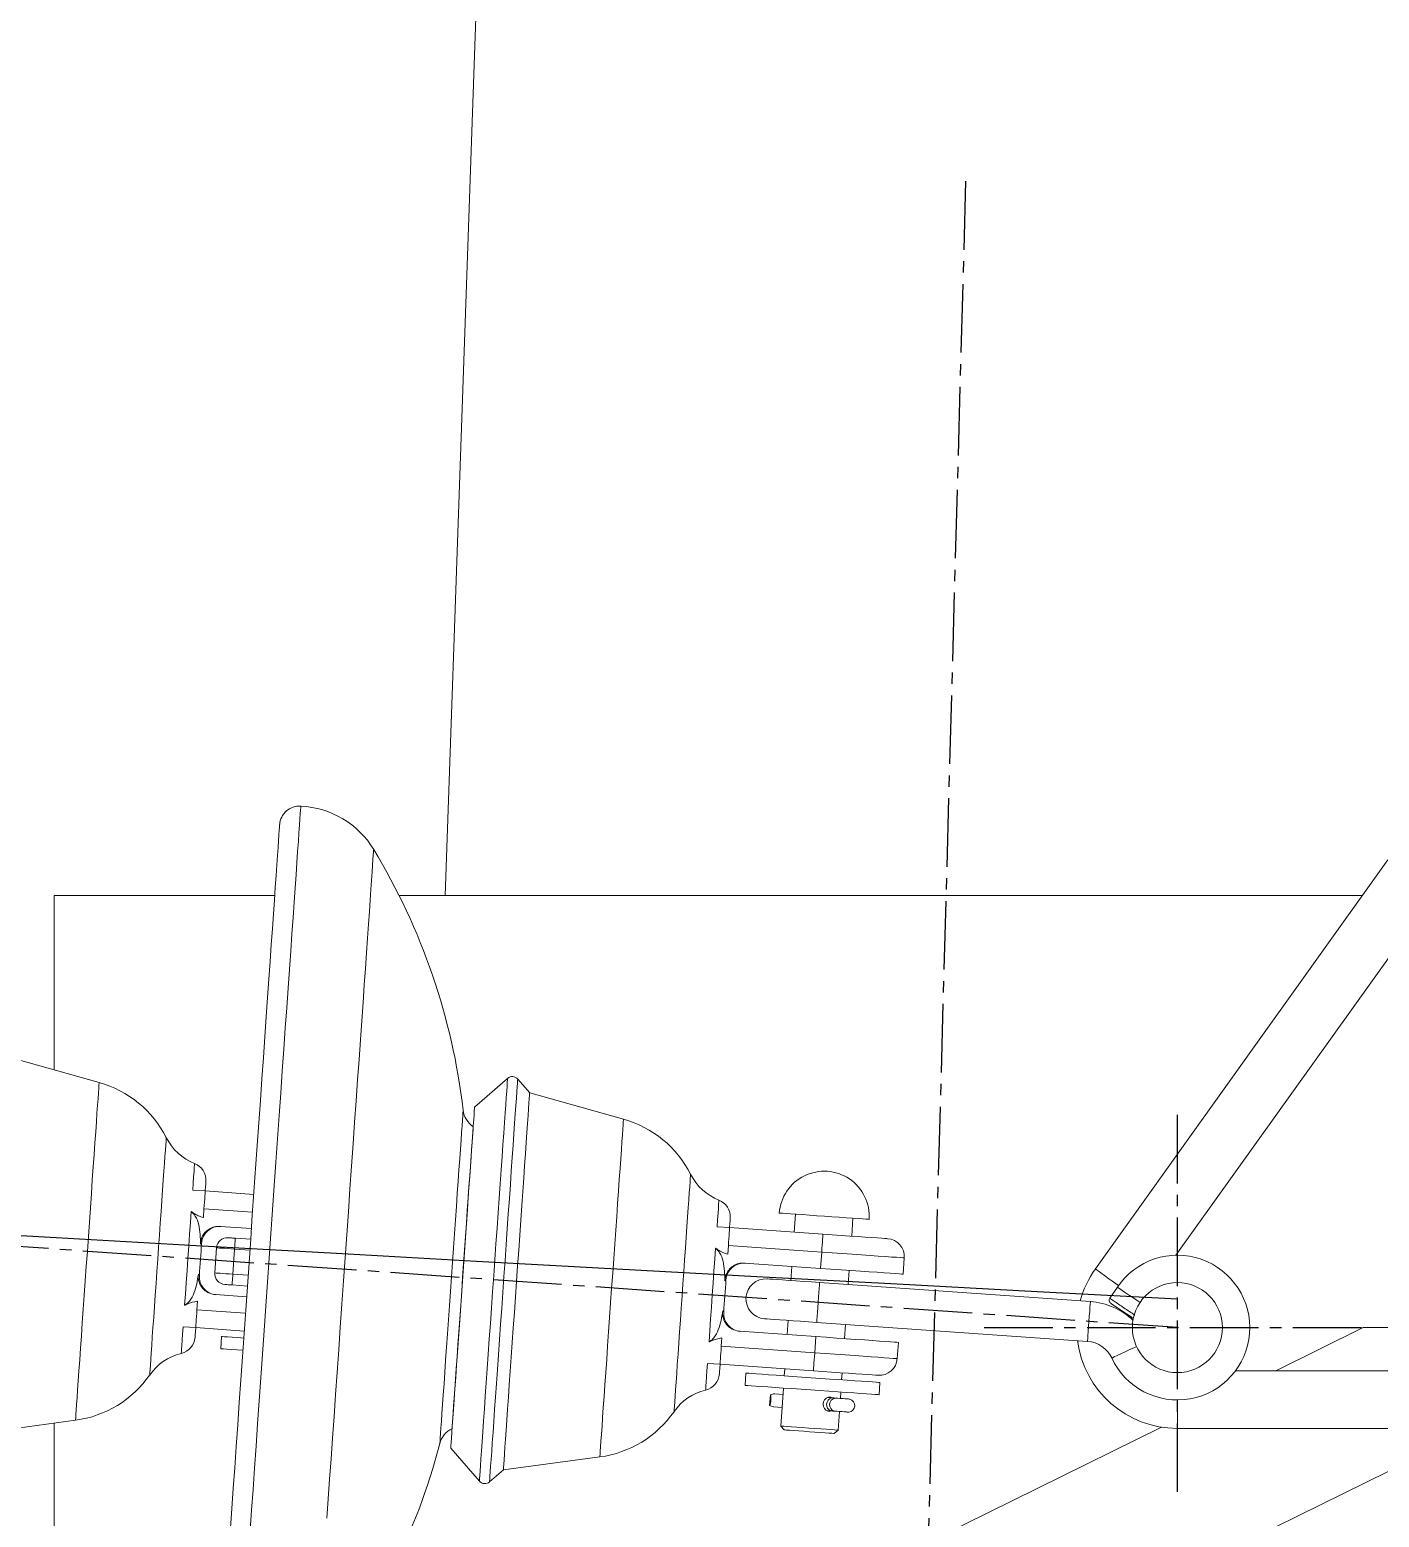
# Model space of a CAD drawing. Header units: millimetres. Extents: x 1587714 to 3094800, y -694377 to -413614.
# Drawn here: x 2056820.9 to 2057195.8, y -550973.3 to -550560.1 of the extents above; entities that cross this region are included whole.
import ezdxf

# ---------------------------------------------------------------- set-up
doc = ezdxf.new("R2010")
doc.units = ezdxf.units.MM
doc.linetypes.add('CENTER2', pattern=[28.575, 19.05, -3.175, 3.175, -3.175])
doc.layers.add('0_EJES', color=1, linetype='CENTER2')
doc.layers.add('M0_EQUIPOS', color=7, linetype='Continuous')

# ---------------------------------------------------------------- blocks, each defined once
blk = doc.blocks.new('poste doble terminal TM1')
at = {"layer": '0_EJES'}
for p, q in [((-306.82, 8143.43), (-322.19, 7585.92)), ((-248, 7825), (-1143.24, 7887.6)), ((-248, 7779.34), (-248, 7886.66)), ((-301.66, 7825), (-194.34, 7825))]:
    blk.add_line(p, q, dxfattribs=at)
at = {"layer": 'M0_EQUIPOS', "color": 7, "linetype": 'Continuous', "lineweight": 15}
for p, q in [((-429.34, 8574.29), (-451.38, 7945)), ((-560, 7945), (-560, 7896.59)), ((-560, 7945), (-498.74, 7945)), ((-464.17, 7945), (-196.64, 7945)), ((-220.7, 7813), (-196.36, 7825)), ((-196.36, 7825), (-60, 7825)), ((-560, 7798.46), (-560, 7695)), ((-460, 7695), (-252.43, 7797.35)), ((-324.16, 7718.65), (-165.27, 7797))]:
    blk.add_line(p, q, dxfattribs=at)
at = {"layer": 'M0_EQUIPOS', "linetype": 'Continuous', "lineweight": 15}
for p, q in [((-189.52, 7954.96), (-270.78, 7841.28)), ((-248.39, 7845.1), (-176.51, 7945.65)), ((-272.17, 7832.25), (-347.39, 7837.51)), ((-264.67, 7836.24), (-266.76, 7833.13)), ((-348.16, 7826.44), (-272.94, 7821.18)), ((-25, 7813), (-231.88, 7813)), ((-248, 7805), (-248, 7797)), ((-248, 7797), (-36, 7797))]:
    blk.add_line(p, q, dxfattribs=at)
at = {"layer": 'M0_EQUIPOS', "color": 160, "linetype": 'Continuous', "lineweight": 15}
for p, q in [((-547.5, 7893.08), (-573.55, 7900.39)), ((-434.06, 7894.23), (-443.22, 7886.27)), ((-427.91, 7890.21), (-431.23, 7894.04)), ((-401.86, 7882.9), (-427.91, 7890.21)), ((-504.14, 7867.7), (-504.21, 7867)), ((-518.03, 7862.95), (-521.51, 7863.2)), ((-518.03, 7862.95), (-504.54, 7862.01)), ((-518.38, 7857.97), (-518.54, 7855.6)), ((-504.89, 7857.02), (-518.38, 7857.97)), ((-354.08, 7856.5), (-354.43, 7851.51)), ((-338.47, 7850.4), (-338.12, 7855.38)), ((-513.86, 7853.11), (-505.21, 7852.51)), ((-372.38, 7852.77), (-375.87, 7853.01)), ((-372.38, 7852.77), (-346.45, 7850.95)), ((-519.04, 7848.46), (-519.36, 7848.18)), ((-514.87, 7847.17), (-515.36, 7840.19)), ((-509.88, 7846.82), (-510.37, 7839.84)), ((-505.62, 7846.52), (-509.88, 7846.82)), ((-509.67, 7849.81), (-505.41, 7849.52)), ((-372.73, 7847.78), (-372.9, 7845.42)), ((-346.8, 7845.97), (-372.73, 7847.78)), ((-368.21, 7842.93), (-347.11, 7841.45)), ((-346.8, 7845.97), (-347.11, 7841.45)), ((-324.17, 7839.85), (-323.85, 7844.36)), ((-510.37, 7839.84), (-506.11, 7839.54)), ((-373.4, 7838.28), (-373.71, 7838)), ((-355.09, 7842.01), (-355.37, 7838.07)), ((-339.41, 7836.95), (-339.13, 7840.9)), ((-515.18, 7834.16), (-506.53, 7833.55)), ((-506.32, 7836.55), (-510.58, 7836.85)), ((-520.33, 7829.98), (-520.17, 7832.35)), ((-520.33, 7829.98), (-506.85, 7829.04)), ((-356.14, 7827), (-356.42, 7823.06)), ((-340.46, 7821.94), (-340.18, 7825.88)), ((-524.16, 7825.24), (-520.68, 7825)), ((-507.2, 7824.05), (-520.68, 7825)), ((-513.49, 7822.54), (-513.73, 7819.14)), ((-374.69, 7819.8), (-374.52, 7822.16)), ((-369.54, 7823.98), (-348.44, 7822.5)), ((-348.75, 7817.99), (-348.44, 7822.5)), ((-374.69, 7819.8), (-348.75, 7817.99)), ((-325.81, 7816.38), (-325.49, 7820.9)), ((-378.52, 7815.06), (-375.04, 7814.81)), ((-349.1, 7813), (-375.04, 7814.81)), ((-357.08, 7813.56), (-357.22, 7811.61)), ((-367.85, 7812.35), (-368.08, 7808.96)), ((-341.26, 7810.49), (-341.12, 7812.44)), ((-330.86, 7806.36), (-330.63, 7809.75)), ((-361.05, 7806.35), (-361.26, 7803.39)), ((-357.58, 7806.44), (-359.9, 7806.6)), ((-357.58, 7806.44), (-359.81, 7806.6)), ((-357.45, 7808.21), (-358.19, 7797.64)), ((-344.1, 7805.5), (-345.19, 7805.57)), ((-344.06, 7805.5), (-345.18, 7805.58)), ((-344.06, 7805.5), (-344.1, 7805.5)), ((-343.59, 7805.47), (-344.06, 7805.5)), ((-341.62, 7805.33), (-341.49, 7807.1)), ((-357.83, 7802.82), (-360.15, 7802.98)), ((-360.06, 7802.97), (-357.83, 7802.81)), ((-344.36, 7801.87), (-345.45, 7801.95)), ((-345.44, 7801.95), (-344.31, 7801.87)), ((-344.36, 7801.87), (-344.31, 7801.87)), ((-344.31, 7801.87), (-343.84, 7801.83)), ((-342.23, 7796.53), (-341.87, 7801.7)), ((-580.88, 7795.65), (-554.06, 7799.27)), ((-358.19, 7797.64), (-357.27, 7796.58)), ((-343.3, 7795.6), (-342.23, 7796.53)), ((-449.85, 7791.5), (-441.88, 7782.34)), ((-435.23, 7785.46), (-408.42, 7789.08)), ((-439.06, 7782.14), (-435.23, 7785.46))]:
    blk.add_line(p, q, dxfattribs=at)
at = {"layer": 'M0_EQUIPOS', "color": 160, "linetype": 'Continuous', "lineweight": 15, "flags": 128}
for points in [[(-491.49, 7969.85), (-491.49, 7969.8), (-491.51, 7969.45), (-491.56, 7968.74), (-491.64, 7967.68), (-491.74, 7966.28), (-491.86, 7964.52), (-492, 7962.43), (-492.17, 7960.01), (-492.37, 7957.25), (-492.58, 7954.18), (-492.82, 7950.8), (-493.08, 7947.11), (-493.35, 7943.14), (-493.65, 7938.88), (-493.97, 7934.36), (-494.3, 7929.58), (-494.65, 7924.55), (-495.02, 7919.3), (-495.4, 7913.84), (-495.8, 7908.18), (-496.21, 7902.33), (-496.63, 7896.32), (-497.06, 7890.16), (-497.5, 7883.87), (-497.95, 7877.46), (-498.4, 7870.95), (-498.86, 7864.37), (-499.33, 7857.72), (-499.79, 7851.04), (-500.26, 7844.33), (-500.73, 7837.61), (-501.2, 7830.91), (-501.67, 7824.24), (-502.13, 7817.63), (-502.59, 7811.08), (-503.04, 7804.62), (-503.48, 7798.27), (-503.92, 7792.04), (-504.34, 7785.95), (-504.76, 7780.02), (-505.16, 7774.26), (-505.55, 7768.7)], [(-497.36, 7964.75), (-497.37, 7964.57), (-497.41, 7964.03), (-497.47, 7963.14), (-497.56, 7961.9), (-497.67, 7960.31), (-497.8, 7958.37), (-497.96, 7956.1), (-498.14, 7953.5), (-498.35, 7950.57), (-498.58, 7947.32), (-498.82, 7943.77), (-499.09, 7939.93), (-499.38, 7935.8), (-499.69, 7931.4), (-500.01, 7926.73), (-500.36, 7921.83), (-500.72, 7916.69), (-501.09, 7911.34), (-501.48, 7905.78), (-501.88, 7900.04), (-502.29, 7894.14), (-502.72, 7888.08), (-503.15, 7881.9), (-503.59, 7875.59), (-504.04, 7869.2), (-504.49, 7862.72), (-504.95, 7856.19), (-505.41, 7849.62), (-505.87, 7843.03), (-506.33, 7836.44), (-506.79, 7829.87), (-507.24, 7823.34), (-507.7, 7816.87), (-508.14, 7810.47), (-508.59, 7804.17), (-509.02, 7797.98), (-509.44, 7791.93), (-509.85, 7786.02), (-510.26, 7780.28), (-510.64, 7774.73), (-511.02, 7769.37)], [(-471.24, 7957.81), (-471.25, 7957.63), (-471.29, 7957.1), (-471.35, 7956.22), (-471.44, 7954.99), (-471.55, 7953.41), (-471.68, 7951.49), (-471.84, 7949.24), (-472.02, 7946.65), (-472.22, 7943.75), (-472.45, 7940.54), (-472.69, 7937.02), (-472.96, 7933.22), (-473.24, 7929.13), (-473.55, 7924.78), (-473.87, 7920.17), (-474.21, 7915.32), (-474.56, 7910.25), (-474.93, 7904.97), (-475.32, 7899.49), (-475.71, 7893.84), (-476.12, 7888.03), (-476.53, 7882.08), (-476.96, 7876), (-477.39, 7869.81), (-477.83, 7863.54), (-478.27, 7857.2), (-478.72, 7850.81), (-479.17, 7844.39), (-479.62, 7837.97), (-480.07, 7831.55), (-480.51, 7825.16), (-480.96, 7818.82), (-481.4, 7812.55), (-481.83, 7806.37), (-482.25, 7800.29), (-482.67, 7794.33), (-483.08, 7788.52), (-483.47, 7782.87), (-483.85, 7777.39), (-484.22, 7772.11)], [(-547.5, 7893.08), (-547.51, 7892.9), (-547.55, 7892.37), (-547.61, 7891.48), (-547.7, 7890.25), (-547.81, 7888.68), (-547.94, 7886.79), (-548.1, 7884.6), (-548.27, 7882.11), (-548.46, 7879.34), (-548.67, 7876.32), (-548.9, 7873.08), (-549.14, 7869.63), (-549.4, 7866), (-549.66, 7862.22), (-549.93, 7858.31), (-550.21, 7854.32), (-550.5, 7850.26), (-550.78, 7846.17), (-551.07, 7842.08), (-551.35, 7838.03), (-551.63, 7834.03), (-551.9, 7830.13), (-552.17, 7826.35), (-552.42, 7822.72), (-552.66, 7819.27), (-552.89, 7816.02), (-553.1, 7813), (-553.3, 7810.24), (-553.47, 7807.75), (-553.62, 7805.55), (-553.76, 7803.66), (-553.86, 7802.09), (-553.95, 7800.86), (-554.01, 7799.98), (-554.05, 7799.44), (-554.06, 7799.27), (-554.06, 7799.27)], [(-434.06, 7894.23), (-434.06, 7894.19), (-434.08, 7893.83), (-434.13, 7893.13), (-434.21, 7892.08), (-434.3, 7890.69), (-434.42, 7888.96), (-434.57, 7886.92), (-434.73, 7884.57), (-434.92, 7881.93), (-435.12, 7879.01), (-435.34, 7875.83), (-435.58, 7872.42), (-435.83, 7868.79), (-436.1, 7864.96), (-436.38, 7860.97), (-436.67, 7856.84), (-436.97, 7852.59), (-437.27, 7848.24), (-437.58, 7843.84), (-437.89, 7839.4), (-438.2, 7834.95), (-438.51, 7830.52), (-438.82, 7826.14), (-439.12, 7821.84), (-439.41, 7817.65), (-439.7, 7813.58), (-439.97, 7809.67), (-440.23, 7805.94), (-440.48, 7802.41), (-440.71, 7799.12), (-440.92, 7796.07), (-441.11, 7793.28), (-441.29, 7790.78), (-441.44, 7788.59), (-441.57, 7786.7), (-441.68, 7785.14), (-441.77, 7783.92), (-441.83, 7783.04), (-441.87, 7782.51), (-441.88, 7782.34)], [(-431.23, 7894.04), (-431.24, 7893.99), (-431.26, 7893.64), (-431.31, 7892.93), (-431.38, 7891.88), (-431.48, 7890.49), (-431.6, 7888.77), (-431.74, 7886.72), (-431.91, 7884.37), (-432.09, 7881.73), (-432.3, 7878.81), (-432.52, 7875.63), (-432.76, 7872.22), (-433.01, 7868.59), (-433.28, 7864.77), (-433.56, 7860.78), (-433.85, 7856.64), (-434.15, 7852.39), (-434.45, 7848.05), (-434.76, 7843.64), (-435.07, 7839.2), (-435.38, 7834.75), (-435.69, 7830.32), (-435.99, 7825.95), (-436.3, 7821.65), (-436.59, 7817.45), (-436.87, 7813.38), (-437.15, 7809.47), (-437.41, 7805.74), (-437.65, 7802.22), (-437.88, 7798.92), (-438.1, 7795.87), (-438.29, 7793.09), (-438.47, 7790.59), (-438.62, 7788.39), (-438.75, 7786.5), (-438.86, 7784.95), (-438.95, 7783.72), (-439.01, 7782.84), (-439.05, 7782.31), (-439.06, 7782.14)], [(-427.91, 7890.21), (-427.92, 7890.03), (-427.96, 7889.49), (-428.02, 7888.61), (-428.11, 7887.37), (-428.22, 7885.8), (-428.35, 7883.9), (-428.5, 7881.68), (-428.68, 7879.17), (-428.87, 7876.37), (-429.09, 7873.31), (-429.32, 7870), (-429.57, 7866.48), (-429.83, 7862.76), (-430.1, 7858.87), (-430.38, 7854.84), (-430.67, 7850.69), (-430.97, 7846.46), (-431.27, 7842.16), (-431.57, 7837.84), (-431.87, 7833.51), (-432.17, 7829.22), (-432.47, 7824.98), (-432.76, 7820.83), (-433.04, 7816.8), (-433.31, 7812.91), (-433.57, 7809.19), (-433.82, 7805.67), (-434.05, 7802.37), (-434.26, 7799.3), (-434.46, 7796.51), (-434.63, 7793.99), (-434.79, 7791.78), (-434.92, 7789.88), (-435.03, 7788.3), (-435.12, 7787.07), (-435.18, 7786.18), (-435.22, 7785.64), (-435.23, 7785.46)], [(-446.4, 7885.4), (-446.41, 7885.22), (-446.44, 7884.7), (-446.51, 7883.82), (-446.59, 7882.61), (-446.7, 7881.06), (-446.83, 7879.2), (-446.98, 7877.03), (-447.15, 7874.57), (-447.34, 7871.84), (-447.55, 7868.86), (-447.78, 7865.66), (-448.01, 7862.25), (-448.27, 7858.67), (-448.53, 7854.94), (-448.8, 7851.08), (-449.07, 7847.14), (-449.35, 7843.13), (-449.63, 7839.1), (-449.92, 7835.06), (-450.2, 7831.06), (-450.47, 7827.12), (-450.74, 7823.26), (-451, 7819.53), (-451.25, 7815.95), (-451.49, 7812.54), (-451.71, 7809.34), (-451.92, 7806.36), (-452.11, 7803.63), (-452.29, 7801.17), (-452.44, 7799), (-452.57, 7797.14), (-452.68, 7795.59), (-452.76, 7794.38), (-452.82, 7793.5), (-452.86, 7792.97), (-452.87, 7792.8)], [(-443.22, 7886.27), (-443.22, 7886.22), (-443.25, 7885.87), (-443.3, 7885.17), (-443.37, 7884.13), (-443.46, 7882.76), (-443.58, 7881.06), (-443.72, 7879.04), (-443.89, 7876.73), (-444.07, 7874.14), (-444.27, 7871.29), (-444.48, 7868.2), (-444.71, 7864.89), (-444.96, 7861.39), (-445.22, 7857.72), (-445.48, 7853.91), (-445.76, 7849.99), (-446.04, 7845.99), (-446.32, 7841.94), (-446.6, 7837.86), (-446.89, 7833.79), (-447.17, 7829.76), (-447.45, 7825.8), (-447.72, 7821.93), (-447.98, 7818.19), (-448.23, 7814.6), (-448.47, 7811.2), (-448.69, 7807.99), (-448.9, 7805.02), (-449.09, 7802.29), (-449.26, 7799.84), (-449.41, 7797.68), (-449.54, 7795.82), (-449.65, 7794.28), (-449.74, 7793.07), (-449.8, 7792.2), (-449.83, 7791.67), (-449.85, 7791.5)], [(-443.6, 7880.79), (-443.62, 7880.61), (-443.65, 7880.07), (-443.72, 7879.19), (-443.8, 7877.96), (-443.91, 7876.39), (-444.04, 7874.51), (-444.2, 7872.32), (-444.37, 7869.85), (-444.56, 7867.11), (-444.77, 7864.13), (-444.99, 7860.94), (-445.23, 7857.56), (-445.48, 7854.02), (-445.73, 7850.35), (-446, 7846.58), (-446.26, 7842.75), (-446.53, 7838.88), (-446.8, 7835.02), (-447.07, 7831.18), (-447.34, 7827.42), (-447.59, 7823.75), (-447.84, 7820.21), (-448.08, 7816.82), (-448.3, 7813.63), (-448.51, 7810.65), (-448.7, 7807.92), (-448.87, 7805.44), (-449.03, 7803.26), (-449.16, 7801.37), (-449.27, 7799.81), (-449.35, 7798.58), (-449.41, 7797.69), (-449.45, 7797.16), (-449.46, 7796.98)], [(-401.86, 7882.9), (-401.87, 7882.72), (-401.91, 7882.18), (-401.97, 7881.3), (-402.06, 7880.07), (-402.17, 7878.5), (-402.3, 7876.61), (-402.45, 7874.41), (-402.63, 7871.92), (-402.82, 7869.16), (-403.03, 7866.14), (-403.26, 7862.89), (-403.5, 7859.44), (-403.75, 7855.81), (-404.02, 7852.03), (-404.29, 7848.13), (-404.57, 7844.13), (-404.85, 7840.08), (-405.14, 7835.99), (-405.42, 7831.9), (-405.71, 7827.84), (-405.99, 7823.85), (-406.26, 7819.95), (-406.52, 7816.16), (-406.78, 7812.54), (-407.02, 7809.08), (-407.25, 7805.84), (-407.46, 7802.82), (-407.65, 7800.06), (-407.82, 7797.56), (-407.98, 7795.37), (-408.11, 7793.48), (-408.22, 7791.91), (-408.31, 7790.68), (-408.37, 7789.79), (-408.41, 7789.26), (-408.42, 7789.08), (-408.42, 7789.08)], [(-528.86, 7877.77), (-528.86, 7877.72), (-528.88, 7877.38), (-528.93, 7876.68), (-529, 7875.65), (-529.1, 7874.29), (-529.22, 7872.62), (-529.35, 7870.65), (-529.51, 7868.41), (-529.69, 7865.92), (-529.88, 7863.2), (-530.08, 7860.29), (-530.29, 7857.22), (-530.52, 7854.01), (-530.75, 7850.71), (-530.98, 7847.35), (-531.22, 7843.95), (-531.46, 7840.57), (-531.69, 7837.23), (-531.92, 7833.97), (-532.14, 7830.83), (-532.35, 7827.83), (-532.55, 7825.01), (-532.73, 7822.41), (-532.89, 7820.04), (-533.04, 7817.93), (-533.17, 7816.11), (-533.27, 7814.59), (-533.36, 7813.4), (-533.42, 7812.53), (-533.46, 7812.01), (-533.47, 7811.83)], [(-521.51, 7863.2), (-521.37, 7865.23), (-521.25, 7866.96), (-521.15, 7868.38), (-521.07, 7869.46), (-521.02, 7870.19), (-521, 7870.56), (-520.99, 7870.6)], [(-383.21, 7867.58), (-383.22, 7867.54), (-383.24, 7867.19), (-383.29, 7866.5), (-383.36, 7865.46), (-383.46, 7864.1), (-383.57, 7862.43), (-383.71, 7860.47), (-383.87, 7858.23), (-384.04, 7855.73), (-384.23, 7853.02), (-384.43, 7850.11), (-384.65, 7847.04), (-384.87, 7843.83), (-385.1, 7840.53), (-385.34, 7837.16), (-385.58, 7833.77), (-385.81, 7830.38), (-386.05, 7827.04), (-386.28, 7823.78), (-386.49, 7820.64), (-386.7, 7817.64), (-386.9, 7814.83), (-387.08, 7812.22), (-387.25, 7809.85), (-387.4, 7807.75), (-387.52, 7805.93), (-387.63, 7804.41), (-387.71, 7803.21), (-387.77, 7802.35), (-387.81, 7801.82), (-387.82, 7801.65)], [(-517.84, 7865.6), (-517.85, 7865.44), (-517.89, 7864.93), (-517.95, 7864.1), (-518.03, 7862.95)], [(-504.19, 7867), (-504.2, 7867), (-504.21, 7867)], [(-518.38, 7857.97), (-518.31, 7858.94), (-518.24, 7859.87), (-518.18, 7860.74), (-518.13, 7861.49), (-518.09, 7862.11), (-518.05, 7862.57), (-518.03, 7862.86), (-518.03, 7862.95)], [(-375.87, 7853.01), (-375.72, 7855.04), (-375.6, 7856.78), (-375.5, 7858.2), (-375.43, 7859.28), (-375.38, 7860.01), (-375.35, 7860.37), (-375.35, 7860.42)], [(-523.75, 7831.19), (-523.53, 7834.25), (-523.31, 7837.48), (-523.07, 7840.82), (-522.84, 7844.22), (-522.6, 7847.62), (-522.37, 7850.96), (-522.14, 7854.18), (-521.93, 7857.25)], [(-372.2, 7855.42), (-372.21, 7855.25), (-372.24, 7854.75), (-372.3, 7853.91), (-372.38, 7852.77)], [(-338.24, 7855.39), (-339.99, 7855.52), (-341.91, 7855.65), (-343.96, 7855.79), (-346.06, 7855.94), (-348.17, 7856.09), (-350.22, 7856.23), (-352.15, 7856.37), (-353.9, 7856.49), (-355.43, 7856.6), (-356.7, 7856.68), (-357.65, 7856.75), (-358.28, 7856.8), (-358.55, 7856.81), (-358.57, 7856.82)], [(-372.73, 7847.78), (-372.66, 7848.75), (-372.6, 7849.69), (-372.54, 7850.55), (-372.49, 7851.31), (-372.44, 7851.93), (-372.41, 7852.39), (-372.39, 7852.67), (-372.38, 7852.77)], [(-346.45, 7850.95), (-346.45, 7850.86), (-346.47, 7850.58), (-346.51, 7850.11), (-346.55, 7849.49), (-346.6, 7848.74), (-346.66, 7847.88), (-346.73, 7846.94), (-346.8, 7845.97)], [(-346.45, 7850.95), (-343.89, 7850.78), (-341.39, 7850.6), (-338.99, 7850.43), (-336.74, 7850.28), (-334.69, 7850.13), (-332.88, 7850.01), (-331.34, 7849.9), (-330.11, 7849.81), (-329.22, 7849.75), (-328.67, 7849.71), (-328.49, 7849.7)], [(-519.04, 7848.46), (-519.12, 7847.35), (-519.2, 7846.23), (-519.28, 7845.1), (-519.35, 7843.97), (-519.43, 7842.84), (-519.51, 7841.72), (-519.59, 7840.6), (-519.67, 7839.49)], [(-509.88, 7846.82), (-510.86, 7846.89), (-511.79, 7846.96), (-512.65, 7847.02), (-513.41, 7847.07), (-514.03, 7847.11), (-514.49, 7847.14), (-514.77, 7847.16), (-514.87, 7847.17)], [(-511.67, 7849.95), (-511.63, 7849.95), (-511.52, 7849.94), (-511.33, 7849.93), (-511.08, 7849.91), (-510.78, 7849.89), (-510.44, 7849.87), (-510.06, 7849.84), (-509.67, 7849.81)], [(-509.67, 7849.81), (-509.68, 7849.76), (-509.69, 7849.59), (-509.71, 7849.31), (-509.74, 7848.94), (-509.77, 7848.48), (-509.8, 7847.97), (-509.84, 7847.41), (-509.88, 7846.82)], [(-378.1, 7821.01), (-377.89, 7824.07), (-377.66, 7827.3), (-377.43, 7830.64), (-377.19, 7834.03), (-376.96, 7837.43), (-376.72, 7840.77), (-376.5, 7844), (-376.28, 7847.06)], [(-323.85, 7844.36), (-323.9, 7844.37), (-324.26, 7844.39), (-324.97, 7844.44), (-326.03, 7844.52), (-327.42, 7844.61), (-329.12, 7844.73), (-331.09, 7844.87), (-333.31, 7845.02), (-335.74, 7845.19), (-338.35, 7845.38), (-341.09, 7845.57), (-343.92, 7845.77), (-346.8, 7845.97)], [(-515.36, 7840.19), (-515.26, 7840.18), (-514.98, 7840.16), (-514.52, 7840.13), (-513.9, 7840.08), (-513.14, 7840.03), (-512.28, 7839.97), (-511.34, 7839.91), (-510.37, 7839.84)], [(-510.37, 7839.84), (-510.41, 7839.25), (-510.45, 7838.69), (-510.49, 7838.18), (-510.52, 7837.72), (-510.55, 7837.35), (-510.56, 7837.07), (-510.58, 7836.9), (-510.58, 7836.85)], [(-373.4, 7838.28), (-373.47, 7837.17), (-373.55, 7836.05), (-373.63, 7834.92), (-373.71, 7833.79), (-373.79, 7832.66), (-373.87, 7831.53), (-373.95, 7830.41), (-374.02, 7829.3)], [(-347.11, 7841.45), (-344.24, 7841.25), (-341.4, 7841.05), (-338.66, 7840.86), (-336.06, 7840.68), (-333.62, 7840.51), (-331.4, 7840.36), (-329.43, 7840.22), (-327.74, 7840.1), (-326.35, 7840), (-325.29, 7839.93), (-324.57, 7839.88), (-324.21, 7839.85), (-324.17, 7839.85)], [(-510.58, 7836.85), (-510.97, 7836.87), (-511.34, 7836.9), (-511.69, 7836.92), (-511.99, 7836.94), (-512.24, 7836.96), (-512.42, 7836.97), (-512.54, 7836.98), (-512.58, 7836.99)], [(-520.68, 7825), (-520.67, 7825.09), (-520.66, 7825.38), (-520.62, 7825.84), (-520.58, 7826.46), (-520.53, 7827.21), (-520.47, 7828.08), (-520.4, 7829.01), (-520.33, 7829.98)], [(-524.68, 7817.83), (-524.68, 7817.88), (-524.65, 7818.25), (-524.6, 7818.98), (-524.53, 7820.06), (-524.43, 7821.48), (-524.31, 7823.21), (-524.16, 7825.24)], [(-520.68, 7825), (-520.76, 7823.85), (-520.82, 7823.02), (-520.86, 7822.51), (-520.87, 7822.35)], [(-507.33, 7822.11), (-509.02, 7822.23), (-510.56, 7822.33), (-511.81, 7822.42), (-512.72, 7822.48), (-513.28, 7822.52), (-513.49, 7822.54), (-513.49, 7822.54)], [(-348.44, 7822.5), (-345.56, 7822.3), (-342.73, 7822.1), (-339.99, 7821.91), (-337.38, 7821.73), (-334.95, 7821.56), (-332.73, 7821.4), (-330.76, 7821.26), (-329.06, 7821.15), (-327.68, 7821.05), (-326.62, 7820.97), (-325.9, 7820.92), (-325.54, 7820.9), (-325.49, 7820.9)], [(-507.57, 7818.71), (-509.26, 7818.83), (-510.8, 7818.94), (-512.04, 7819.02), (-512.96, 7819.09), (-513.52, 7819.13), (-513.73, 7819.14), (-513.73, 7819.14)], [(-375.04, 7814.81), (-375.03, 7814.91), (-375.01, 7815.19), (-374.98, 7815.65), (-374.94, 7816.27), (-374.88, 7817.03), (-374.82, 7817.89), (-374.76, 7818.83), (-374.69, 7819.8)], [(-348.75, 7817.99), (-348.82, 7817.01), (-348.89, 7816.08), (-348.95, 7815.21), (-349, 7814.46), (-349.04, 7813.84), (-349.07, 7813.38), (-349.09, 7813.09), (-349.1, 7813)], [(-348.75, 7817.99), (-345.88, 7817.79), (-343.05, 7817.59), (-340.31, 7817.4), (-337.7, 7817.21), (-335.27, 7817.04), (-333.05, 7816.89), (-331.07, 7816.75), (-329.38, 7816.63), (-327.99, 7816.53), (-326.93, 7816.46), (-326.21, 7816.41), (-325.85, 7816.39), (-325.81, 7816.38)], [(-379.04, 7807.65), (-379.03, 7807.7), (-379.01, 7808.06), (-378.96, 7808.79), (-378.88, 7809.87), (-378.78, 7811.29), (-378.66, 7813.03), (-378.52, 7815.06)], [(-375.04, 7814.81), (-375.12, 7813.67), (-375.18, 7812.83), (-375.21, 7812.33), (-375.22, 7812.16)], [(-330.63, 7809.75), (-330.66, 7809.75), (-330.99, 7809.78), (-331.69, 7809.83), (-332.72, 7809.9), (-334.07, 7809.99), (-335.72, 7810.11), (-337.63, 7810.24), (-339.77, 7810.39), (-342.09, 7810.55), (-344.55, 7810.72), (-347.11, 7810.9), (-349.7, 7811.08), (-352.29, 7811.27), (-354.81, 7811.44), (-357.23, 7811.61), (-359.49, 7811.77), (-361.55, 7811.91), (-363.37, 7812.04), (-364.92, 7812.15), (-366.16, 7812.24), (-367.07, 7812.3), (-367.64, 7812.34), (-367.85, 7812.35), (-367.85, 7812.35)], [(-331.14, 7811.74), (-331.33, 7811.76), (-331.87, 7811.79), (-332.77, 7811.86), (-334, 7811.94), (-335.53, 7812.05), (-337.34, 7812.18), (-339.39, 7812.32), (-341.64, 7812.48), (-344.04, 7812.64), (-346.55, 7812.82), (-349.1, 7813)], [(-330.86, 7806.36), (-330.9, 7806.36), (-331.23, 7806.38), (-331.92, 7806.43), (-332.96, 7806.5), (-334.31, 7806.6), (-335.96, 7806.71), (-337.87, 7806.85), (-340.01, 7807), (-342.33, 7807.16), (-344.79, 7807.33), (-347.34, 7807.51), (-349.94, 7807.69), (-352.52, 7807.87), (-355.05, 7808.05), (-357.47, 7808.22), (-359.73, 7808.37), (-361.79, 7808.52), (-363.61, 7808.65), (-365.16, 7808.75), (-366.4, 7808.84), (-367.31, 7808.9), (-367.88, 7808.94), (-368.08, 7808.96), (-368.08, 7808.96)], [(-344.24, 7801.86), (-344.63, 7801.73), (-345.14, 7801.78), (-345.63, 7802.05), (-346.04, 7802.5), (-346.32, 7803.09), (-346.41, 7803.76), (-346.28, 7804.41), (-345.98, 7804.97), (-345.53, 7805.41), (-345, 7805.67), (-344.55, 7805.71), (-344.55, 7805.71)], [(-343.02, 7805.42), (-343.03, 7805.42), (-343.07, 7805.42), (-343.16, 7805.43), (-343.28, 7805.44), (-343.43, 7805.45), (-343.62, 7805.46), (-343.85, 7805.48), (-344.1, 7805.5)], [(-338.98, 7805.14), (-339.05, 7805.14), (-339.43, 7805.17), (-340.08, 7805.21), (-340.88, 7805.27), (-341.71, 7805.33), (-342.41, 7805.38), (-342.88, 7805.41), (-343.02, 7805.42)], [(-339.04, 7805.15), (-339.19, 7805.16), (-339.62, 7805.19), (-340.25, 7805.23), (-341, 7805.28), (-341.75, 7805.34), (-342.39, 7805.38), (-342.82, 7805.41), (-342.97, 7805.42)], [(-343.28, 7801.8), (-343.28, 7801.8), (-343.33, 7801.8), (-343.41, 7801.81), (-343.53, 7801.82), (-343.69, 7801.83), (-343.88, 7801.84), (-344.1, 7801.86), (-344.36, 7801.87)], [(-339.24, 7801.52), (-339.31, 7801.52), (-339.69, 7801.55), (-340.33, 7801.59), (-341.14, 7801.65), (-341.96, 7801.71), (-342.66, 7801.76), (-343.13, 7801.79), (-343.28, 7801.8)], [(-343.22, 7801.79), (-343.07, 7801.78), (-342.64, 7801.75), (-342.01, 7801.71), (-341.26, 7801.65), (-340.51, 7801.6), (-339.87, 7801.56), (-339.44, 7801.53), (-339.29, 7801.52)], [(-358.19, 7797.64), (-358.19, 7797.64), (-357.95, 7797.63), (-357.34, 7797.59), (-356.41, 7797.52)], [(-356.41, 7797.52), (-355.18, 7797.43), (-353.72, 7797.33), (-352.1, 7797.22), (-350.39, 7797.1), (-348.67, 7796.98), (-347.02, 7796.86), (-345.52, 7796.76), (-344.25, 7796.67), (-343.25, 7796.6), (-342.57, 7796.55), (-342.26, 7796.53), (-342.23, 7796.53)], [(-355.7, 7796.47), (-356.55, 7796.53), (-357.08, 7796.56), (-357.27, 7796.58), (-357.27, 7796.58)], [(-343.3, 7795.6), (-343.46, 7795.61), (-343.96, 7795.65), (-344.78, 7795.7), (-345.88, 7795.78), (-347.2, 7795.87), (-348.67, 7795.98), (-350.22, 7796.09), (-351.78, 7796.19), (-353.26, 7796.3), (-354.59, 7796.39), (-355.7, 7796.47)]]:
    blk.add_lwpolyline(points, dxfattribs=at)
at = {"layer": 'M0_EQUIPOS', "linetype": 'Continuous', "lineweight": 15, "flags": 128}
for points in [[(-333.63, 7855.07), (-333.64, 7855.07), (-333.9, 7855.09), (-334.51, 7855.13), (-335.46, 7855.2), (-336.71, 7855.29), (-338.24, 7855.39)], [(-347.39, 7837.51), (-349.66, 7837.67), (-351.87, 7837.83), (-353.98, 7837.97), (-355.92, 7838.11), (-357.65, 7838.23), (-359.13, 7838.33), (-360.32, 7838.42), (-361.19, 7838.48), (-361.72, 7838.52), (-361.9, 7838.53)], [(-264.27, 7836.63), (-265.67, 7837.63), (-267, 7838.58), (-268.21, 7839.45), (-269.23, 7840.18), (-270.02, 7840.74), (-270.54, 7841.11), (-270.77, 7841.28), (-270.78, 7841.28)], [(-347.39, 7837.51), (-347.4, 7837.32), (-347.44, 7836.77), (-347.5, 7835.89), (-347.58, 7834.75), (-347.67, 7833.41), (-347.77, 7831.98), (-347.87, 7830.54), (-347.97, 7829.21), (-348.05, 7828.06), (-348.11, 7827.18), (-348.15, 7826.63), (-348.16, 7826.44), (-348.16, 7826.44)], [(-258.36, 7831.99), (-258.87, 7832.33), (-260.06, 7833.13), (-261.26, 7833.94), (-262.37, 7834.68), (-263.32, 7835.33), (-264.05, 7835.82), (-264.51, 7836.13), (-264.67, 7836.24)], [(-272.17, 7832.25), (-272.18, 7832.07), (-272.22, 7831.51), (-272.28, 7830.63), (-272.36, 7829.49), (-272.46, 7828.15), (-272.56, 7826.72), (-272.66, 7825.28), (-272.75, 7823.95), (-272.83, 7822.8), (-272.89, 7821.92), (-272.93, 7821.37), (-272.94, 7821.18), (-272.94, 7821.18)], [(-272.17, 7832.25), (-272.18, 7832.07), (-272.22, 7831.51), (-272.28, 7830.63), (-272.36, 7829.49), (-272.46, 7828.15), (-272.56, 7826.72), (-272.66, 7825.28), (-272.75, 7823.95), (-272.83, 7822.8), (-272.89, 7821.92), (-272.93, 7821.37), (-272.94, 7821.18), (-272.94, 7821.18)], [(-260.24, 7827.52), (-260.25, 7827.53), (-261.15, 7828.14), (-262.18, 7828.83), (-263.26, 7829.56), (-264.29, 7830.25), (-265.19, 7830.86), (-265.89, 7831.33), (-266.34, 7831.64), (-266.49, 7831.74), (-266.49, 7831.74)], [(-362.68, 7827.46), (-362.5, 7827.44), (-361.96, 7827.41), (-361.09, 7827.34), (-359.9, 7827.26), (-358.42, 7827.16), (-356.69, 7827.04), (-354.75, 7826.9), (-352.65, 7826.75), (-350.43, 7826.6), (-348.16, 7826.44)], [(-259.34, 7819.75), (-259.9, 7819.49), (-261.2, 7818.89), (-262.51, 7818.29), (-263.72, 7817.72), (-264.77, 7817.24), (-265.57, 7816.87), (-266.07, 7816.64), (-266.24, 7816.56)]]:
    blk.add_lwpolyline(points, dxfattribs=at)
at = {"layer": 'M0_EQUIPOS', "linetype": 'Continuous', "lineweight": 15}
blk.add_circle((-248, 7825), 12.5, dxfattribs=at)
at = {"layer": 'M0_EQUIPOS', "color": 160, "linetype": 'Continuous', "lineweight": 15}
for centre, radius, start, end in [((-491.87, 7964.36), 5.5, 85.9849, 176), ((-492.66, 7944.83), 25.05, 31.21, 87.3104), ((-625.18, 7864.53), 180, 6.6572, 31.2131), ((-555.61, 7864.2), 30, 26.8965, 74.3176), ((-432.74, 7892.72), 2, 41, 131), ((-439.94, 7886.15), 6.5, 186.6572, 235.6845), ((-409.97, 7854.01), 30, 26.8965, 74.3176), ((-515.48, 7884.55), 15, 206.8965, 248.4367), ((-522.83, 7865.95), 5, 356, 68.4367), ((-369.84, 7874.37), 15, 206.8965, 248.4367), ((-346.1, 7855.94), 12.5, 356, 176), ((-377.19, 7855.77), 5, 356, 68.4367), ((-514.05, 7848.12), 5, 86, 176), ((-511.88, 7846.96), 3, 86, 176), ((-328.84, 7844.71), 5, 356, 86), ((-368.41, 7837.93), 5, 86, 176), ((-514.68, 7839.14), 5, 176, 266), ((-512.37, 7839.98), 3, 176, 266), ((-369.04, 7828.95), 5, 176, 266), ((-525.85, 7822.69), 5, 283.5633, 356), ((-521.16, 7803.25), 15, 103.5633, 145.1035), ((-330.8, 7816.73), 5, 266, 356), ((-558.07, 7829), 30, 277.6824, 325.1035), ((-380.21, 7812.51), 5, 283.5633, 356), ((-375.52, 7793.07), 15, 103.5633, 145.1035), ((-343.46, 7803.63), 1.97, 109.0933, 242.9068), ((-342.79, 7803.58), 1.85, 97.2589, 254.7394), ((-342.99, 7805.12), 0.3, 86, 97.2353), ((-339.06, 7804.85), 0.3, 74.7647, 86), ((-412.43, 7818.81), 30, 277.6824, 325.1035), ((-343.2, 7802.09), 0.3, 254.7647, 266), ((-339.27, 7801.81), 0.3, 266, 277.2353), ((-339.47, 7803.35), 1.85, 277.2353, 74.7647), ((-446.58, 7791.15), 6.5, 116.3155, 165.3428), ((-627.01, 7838.35), 180, 320.7869, 345.3428), ((-440.37, 7783.65), 2, 221, 311)]:
    blk.add_arc(centre, radius, start, end, dxfattribs=at)
at = {"layer": 'M0_EQUIPOS', "linetype": 'Continuous', "lineweight": 15}
for centre, radius, start, end in [((-248, 7825), 20.1, 204.8296, 146.014), ((-362.29, 7832.99), 5.55, 86, 266), ((-248, 7825), 28, 144.4428, 164.5674), ((-273.5, 7813.2), 19.1, 46.4108, 86), ((-265.93, 7832.57), 1, 145.38, 236.014), ((-248, 7825), 28, 187.4326, 270), ((-273.5, 7813.2), 8, 24.8296, 86)]:
    blk.add_arc(centre, radius, start, end, dxfattribs=at)
at = {"layer": 'M0_EQUIPOS', "color": 160, "linetype": 'Continuous', "lineweight": 15}
for centre, major_axis, ratio, start_param, end_param in [((-361.51, 7804.89), (0.13, 1.85), 0.320093, 3.781872, 5.642906), ((-359.48, 7804.75), (2.81, -0.2), 0.655765, 1.766889, 2.211076), ((-359.48, 7804.75), (2.81, -0.2), 0.655765, 4.07211, 4.516296)]:
    blk.add_ellipse(centre, major_axis=major_axis, ratio=ratio, start_param=start_param, end_param=end_param, dxfattribs=at)
for points, knots in [([(-521.93, 7857.25), (-521.07, 7856.68), (-520, 7855.98), (-518.78, 7855.66), (-518.54, 7855.6)], [0, 0, 0, 0, 0.806057, 1, 1, 1, 1]), ([(-521.93, 7857.25), (-521.52, 7856.84), (-520.5, 7855.81), (-519.77, 7853.52), (-519.39, 7850.89), (-519.37, 7849.09), (-519.36, 7848.18)], [0, 0, 0, 0, 0.175228, 0.445011, 0.720061, 1, 1, 1, 1]), ([(-519.36, 7848.18), (-519.3, 7848.72), (-519.19, 7849.8), (-518.34, 7851.24), (-517.09, 7852.37), (-515.52, 7853.08), (-514.4, 7853.1), (-513.86, 7853.11)], [0, 0, 0, 0, 0.195913, 0.391574, 0.59336, 0.804291, 1, 1, 1, 1]), ([(-376.28, 7847.06), (-375.42, 7846.5), (-374.36, 7845.79), (-373.13, 7845.48), (-372.9, 7845.42)], [0, 0, 0, 0, 0.8060445, 1, 1, 1, 1]), ([(-376.28, 7847.06), (-375.88, 7846.66), (-374.85, 7845.63), (-374.13, 7843.33), (-373.74, 7840.7), (-373.72, 7838.9), (-373.71, 7838)], [0, 0, 0, 0, 0.175228, 0.445012, 0.720062, 1, 1, 1, 1]), ([(-373.71, 7838), (-373.66, 7838.54), (-373.54, 7839.61), (-372.69, 7841.06), (-371.44, 7842.19), (-369.88, 7842.89), (-368.76, 7842.92), (-368.21, 7842.93)], [0, 0, 0, 0, 0.195913, 0.391573, 0.593354, 0.804292, 1, 1, 1, 1]), ([(-519.94, 7839.81), (-520.08, 7838.92), (-520.34, 7837.14), (-521.07, 7834.6), (-522.11, 7832.58), (-523.15, 7831.54), (-523.67, 7831.24), (-523.75, 7831.19)], [0, 0, 0, 0, 0.2777573, 0.5546494, 0.8143593, 0.9705128, 1, 1, 1, 1]), ([(-515.18, 7834.16), (-515.76, 7834.26), (-516.92, 7834.46), (-518.42, 7835.46), (-519.5, 7836.86), (-520.02, 7838.4), (-519.97, 7839.39), (-519.94, 7839.81)], [0, 0, 0, 0, 0.212419, 0.424737, 0.638453, 0.848949, 1, 1, 1, 1]), ([(-519.94, 7839.81), (-519.94, 7839.81), (-519.75, 7839.71), (-519.71, 7839.6), (-519.67, 7839.49)], [0, 0, 0, 0, 0.015573, 1, 1, 1, 1]), ([(-520.17, 7832.35), (-521.17, 7832.15), (-522.42, 7831.9), (-523.53, 7831.3), (-523.75, 7831.19)], [0, 0, 0, 0, 0.8060188, 1, 1, 1, 1]), ([(-374.3, 7829.63), (-374.43, 7828.74), (-374.7, 7826.96), (-375.43, 7824.42), (-376.46, 7822.4), (-377.5, 7821.36), (-378.02, 7821.05), (-378.1, 7821.01)], [0, 0, 0, 0, 0.2777573, 0.5546494, 0.8143593, 0.9705128, 1, 1, 1, 1]), ([(-369.54, 7823.98), (-370.12, 7824.07), (-371.28, 7824.27), (-372.77, 7825.28), (-373.86, 7826.67), (-374.38, 7828.21), (-374.32, 7829.21), (-374.3, 7829.63)], [0, 0, 0, 0, 0.212425, 0.424743, 0.638454, 0.84895, 1, 1, 1, 1]), ([(-374.3, 7829.63), (-374.3, 7829.62), (-374.11, 7829.52), (-374.06, 7829.41), (-374.02, 7829.3)], [0, 0, 0, 0, 0.015573, 1, 1, 1, 1]), ([(-374.52, 7822.16), (-375.53, 7821.96), (-376.78, 7821.71), (-377.89, 7821.12), (-378.1, 7821.01)], [0, 0, 0, 0, 0.8060188, 1, 1, 1, 1]), ([(-344.55, 7805.71), (-344.38, 7805.69), (-344.17, 7805.67), (-344.02, 7805.52), (-343.99, 7805.49)], [0, 0, 0, 0, 0.814963, 1, 1, 1, 1])]:
    blk.add_open_spline(points, degree=3, knots=knots, dxfattribs=at)
at = {"layer": 'M0_EQUIPOS', "linetype": 'Continuous', "lineweight": 15}
blk.add_open_spline([(-266.71, 7833.09), (-266.71, 7833.09), (-266.7, 7833.08), (-266.1, 7832.68), (-265.05, 7831.97), (-263.66, 7831.04), (-262.12, 7829.99), (-260.77, 7829.08), (-260.09, 7828.63), (-259.85, 7828.46)], degree=3, knots=[0, 0, 0, 0, 0.110308, 0.270466, 0.43062, 0.590774, 0.750947, 0.911117, 1, 1, 1, 1], dxfattribs=at)

msp = doc.modelspace()

# ---------------------------------------------------------------- linework, layer by layer
at = {"color": 5}
msp.add_arc((2061183.3471, -474010.1855), 77008.6558, 259.566268269, 266.990086958, dxfattribs=at)

# ---------------------------------------------------------------- block references
msp.add_blockref('poste doble terminal TM1', (2057387.7201, -558745.6049))

doc.saveas('drawing.dxf')
